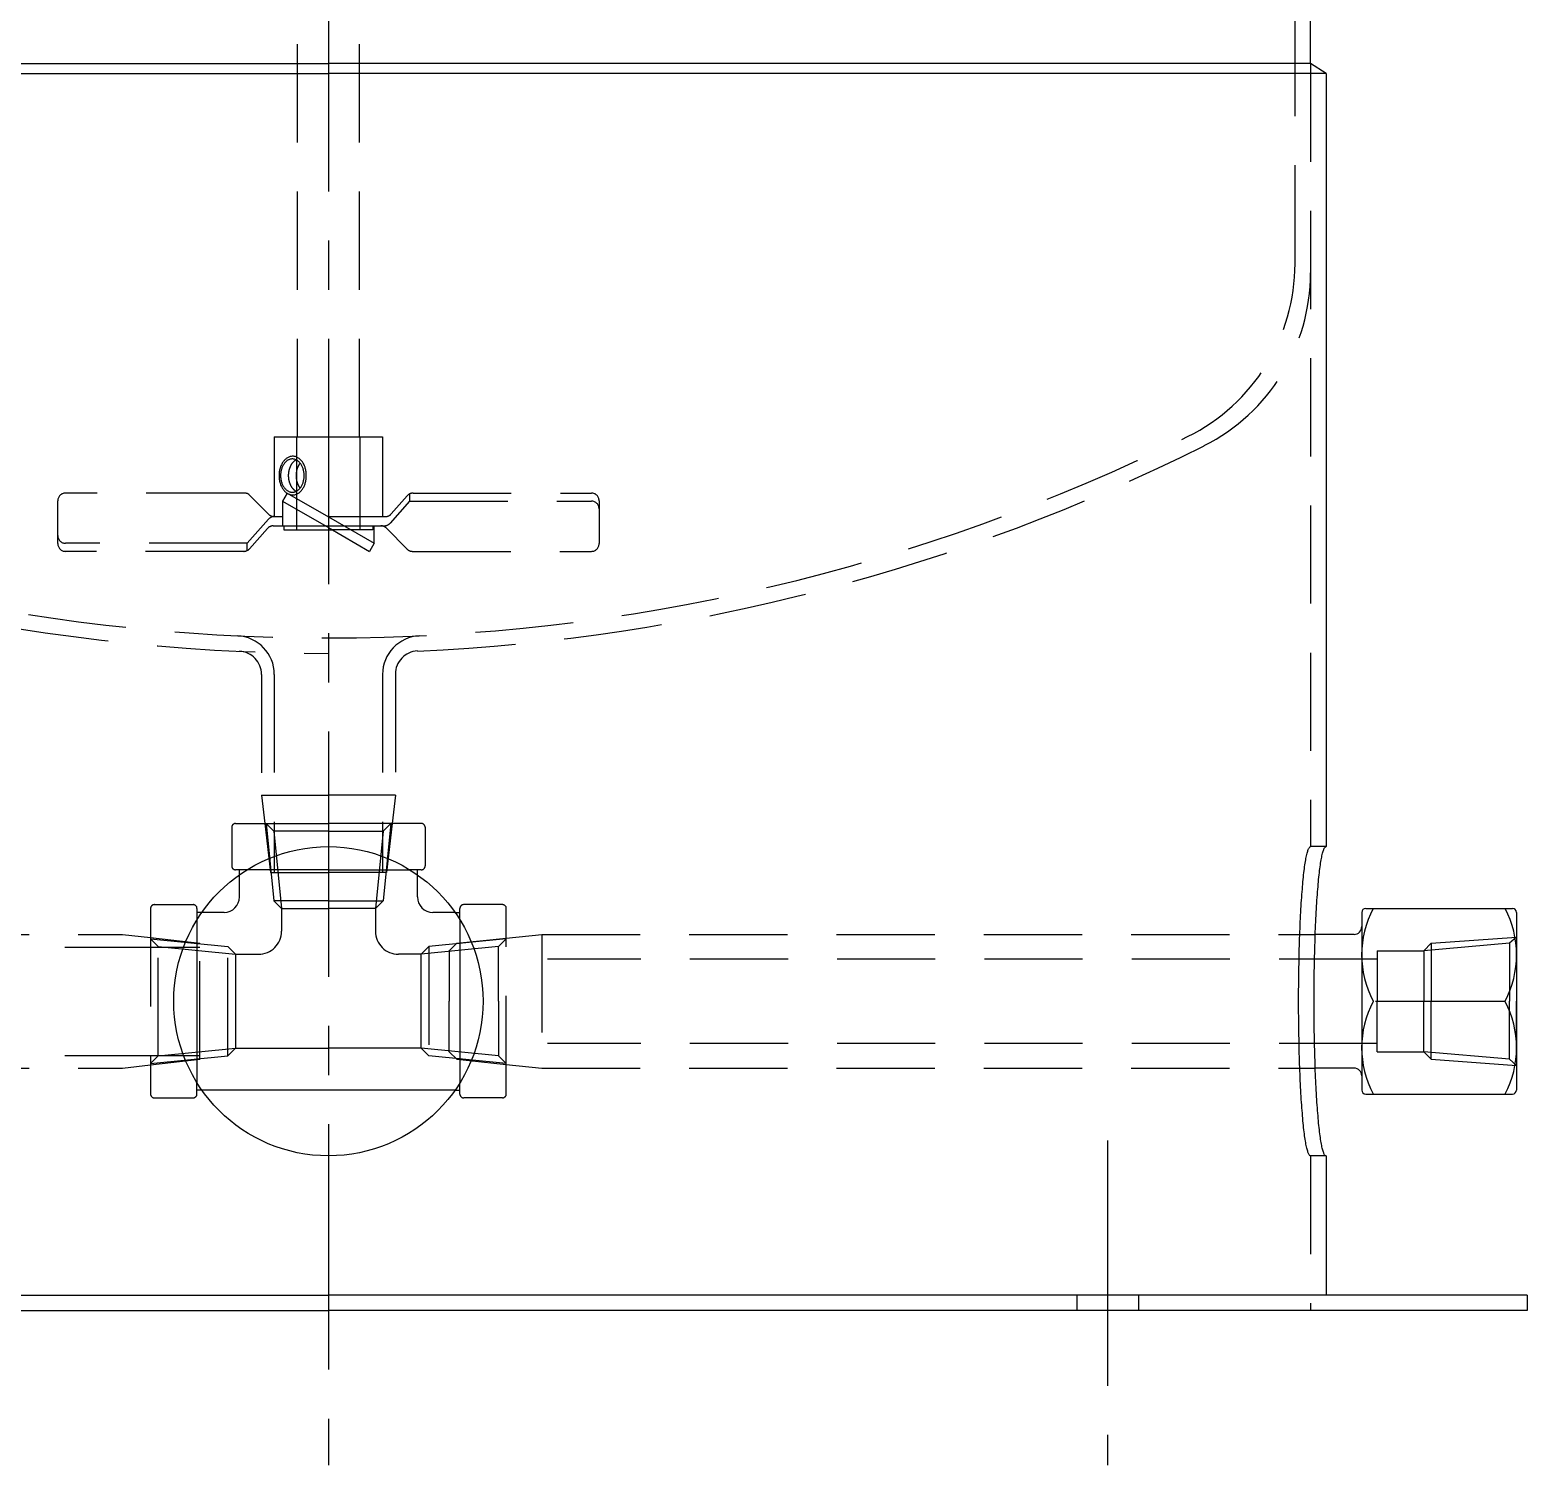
# Model space of a CAD drawing. Extents: x -205 to 734, y -924 to 175.
# Drawn here: x -38.6 to 155, y -888 to -702.3 of the extents above; entities that cross this region are included whole.
import ezdxf

# ---------------------------------------------------------------- set-up
doc = ezdxf.new("R2010")
doc.units = 0
doc.linetypes.add('CENTER', pattern=[50.8, 31.75, -6.35, 6.35, -6.35])
doc.linetypes.add('DASHED', pattern=[19.05, 12.7, -6.35])
doc.layers.get('0').update_dxf_attribs({"linetype": 'CONTINUOUS'})
doc.layers.add('CENTER', color=1, linetype='CENTER')

msp = doc.modelspace()

# ---------------------------------------------------------------- linework, layer by layer
at = {"color": 3, "linetype": 'DASHED'}
for p, q in [((125, -732.56), (125, -530.33)), ((-4, -755), (-4, -679)), ((4, -755), (4, -681.03)), ((127, -706.71), (127, -808)), ((-7, -755), (-7, -765.3)), ((-7, -755), (0, -755)), ((-4.1, -767), (-4.1, -755)), ((0, -755), (7, -755)), ((4.1, -767), (4.1, -755)), ((7, -755), (7, -765.3)), ((-10.87, -762.26), (-34, -762.26)), ((-7.75, -765), (-10.16, -762.56)), ((-5.33, -762.26), (-5.93, -763.3)), ((-5.33, -762.26), (0, -765.34)), ((10.2, -762.6), (8.12, -764.96)), ((10.5, -762.36), (10.5, -763.3)), ((10.95, -762.26), (34, -762.26)), ((-35, -768.8), (-35, -763.26)), ((-5.93, -763.3), (-5.93, -766.5)), ((-5.93, -763.3), (0, -766.72)), ((10.5, -763.3), (7.98, -766.16)), ((10.5, -763.3), (34, -763.3)), ((35, -763.26), (35, -768.8)), ((-10.5, -768.76), (-7.75, -765.64)), ((-7.14, -766.5), (-0.39, -766.5)), ((-7.04, -765.3), (-5.93, -765.3)), ((-5.75, -766.5), (-5.75, -767)), ((-0.39, -766.5), (0, -766.5)), ((0, -765.3), (7.37, -765.3)), ((0, -765.34), (5.93, -768.76)), ((0, -766.5), (2.01, -766.5)), ((2.01, -766.5), (7.23, -766.5)), ((5.75, -766.5), (5.75, -767)), ((5.93, -768.76), (5.93, -766.5)), ((-10.2, -769.46), (-7.89, -766.84)), ((-5.75, -767), (0, -767)), ((0, -766.72), (5.33, -769.8)), ((0, -767), (0.48, -767)), ((5.75, -767), (0.48, -767)), ((7.49, -766.8), (10.16, -769.5)), ((-10.5, -768.76), (-34, -768.76)), ((-10.95, -769.8), (-34, -769.8)), ((-10.5, -769.7), (-10.5, -768.76)), ((5.93, -768.76), (5.33, -769.8)), ((10.87, -769.8), (34, -769.8)), ((-8.65, -785.73), (-8.65, -801.35)), ((-7, -785.72), (-7, -805)), ((7, -785.72), (7, -805)), ((8.65, -785.68), (8.65, -801.35)), ((-8.65, -801.35), (-8.23, -805)), ((-8.65, -801.35), (0, -801.35)), ((8.65, -801.35), (0, -801.35)), ((8.65, -801.35), (8.23, -805)), ((-12, -805), (0, -805)), ((-8.23, -805), (-7.5, -811.35)), ((-8.07, -805), (-7.07, -806)), ((-8.07, -805), (-7.07, -815)), ((-7, -805), (-7, -811.35)), ((12, -805), (0, -805)), ((7, -805), (7, -811.35)), ((8.07, -805), (7.07, -815)), ((8.07, -805), (7.07, -806)), ((8.23, -805), (7.5, -811.35)), ((-12.5, -805.5), (-12.5, -810.5)), ((0, -806), (-7.07, -806)), ((-7.07, -806), (-6.07, -816)), ((0, -806), (7.07, -806)), ((7.07, -806), (6.07, -816)), ((12.5, -805.5), (12.5, -810.5)), ((129, -808), (127, -808)), ((-10.54, -811), (-12, -811)), ((-11.5, -811.64), (-11.5, -811)), ((12, -811), (10.54, -811)), ((11.5, -811.64), (11.5, -811)), ((-7.5, -811.35), (0, -811.35)), ((7.5, -811.35), (0, -811.35)), ((-7.07, -815), (-6.07, -816)), ((0, -815), (-7.07, -815)), ((0, -815), (7.07, -815)), ((7.07, -815), (6.07, -816)), ((-23, -816), (-23, -840)), ((-22.5, -815.5), (-17.5, -815.5)), ((-17, -816), (-17, -817.46)), ((-16.36, -816.5), (-17, -816.5)), ((-6.07, -816), (-6.07, -818.93)), ((-6.07, -816), (0, -816)), ((6.07, -816), (0, -816)), ((6.07, -816), (6.07, -818.93)), ((16.36, -816.5), (17, -816.5)), ((17, -817.46), (17, -816)), ((22.5, -815.5), (17.5, -815.5)), ((23, -840), (23, -816)), ((-127.61, -819.35), (-26.65, -819.35)), ((-26.65, -819.35), (-23, -819.77)), ((-23, -819.77), (-16.65, -820.5)), ((-23, -819.93), (-13, -820.93)), ((-23, -819.93), (-22, -820.93)), ((-16.65, -835.5), (-16.65, -820.5)), ((23, -819.93), (13, -820.93)), ((16.6, -820.5), (15.61, -821.47)), ((16.6, -820.5), (23, -819.83)), ((23, -819.93), (22, -820.93)), ((23, -819.83), (27.61, -819.35)), ((27.61, -819.35), (27.61, -836.65)), ((27.61, -819.35), (127.61, -819.35)), ((152.75, -820.5), (141.63, -821.47)), ((142.62, -820.5), (141.63, -821.47)), ((142.62, -820.5), (153.63, -819.7)), ((142.62, -820.5), (142.62, -828)), ((153.63, -819.7), (152.75, -820.5)), ((152.75, -820.5), (152.75, -828)), ((-148.37, -821), (-23, -821)), ((-23, -821), (-16.65, -821)), ((-22, -820.93), (-12, -821.93)), ((-22, -835.07), (-22, -820.93)), ((-13, -820.93), (-12, -821.93)), ((-13, -835.07), (-13, -820.93)), ((-12, -821.93), (-9.07, -821.93)), ((-12, -821.93), (-12, -834.07)), ((12, -821.93), (9.07, -821.93)), ((13, -820.93), (12, -821.93)), ((22, -820.93), (12, -821.93)), ((12, -834.07), (12, -821.93)), ((13, -820.93), (13, -835.07)), ((15.61, -821.47), (15.61, -828)), ((22, -828), (22, -820.93)), ((135.63, -822.55), (28.32, -822.55)), ((135.63, -821.47), (141.63, -821.47)), ((135.63, -821.47), (135.63, -828)), ((141.63, -821.47), (141.63, -828)), ((15.61, -834.53), (15.61, -828)), ((22, -828), (22, -835.07)), ((135.63, -834.53), (135.63, -828)), ((141.63, -834.53), (141.63, -828)), ((142.62, -835.5), (142.62, -828)), ((152.75, -835.5), (152.75, -828)), ((-22, -835.07), (-12, -834.07)), ((-13, -835.07), (-12, -834.07)), ((-12, -834.07), (0, -834.07)), ((12, -834.07), (0, -834.07)), ((13, -835.07), (12, -834.07)), ((22, -835.07), (12, -834.07)), ((135.63, -833.45), (28.32, -833.45)), ((-148.37, -835), (-23, -835)), ((-26.65, -836.65), (-23, -836.23)), ((-23, -835), (-16.65, -835)), ((-23, -836.07), (-13, -835.07)), ((-23, -836.07), (-22, -835.07)), ((-23, -836.23), (-16.65, -835.5)), ((23, -836.07), (13, -835.07)), ((16.6, -835.5), (15.61, -834.53)), ((16.6, -835.5), (23, -836.17)), ((23, -836.07), (22, -835.07)), ((23, -836.17), (27.61, -836.65)), ((135.63, -834.53), (141.63, -834.53)), ((152.75, -835.5), (141.63, -834.53)), ((142.62, -835.5), (141.63, -834.53)), ((142.62, -835.5), (153.63, -836.3)), ((153.63, -836.3), (152.75, -835.5)), ((-127.61, -836.65), (-26.65, -836.65)), ((27.61, -836.65), (127.61, -836.65)), ((-17, -840), (-17, -838.54)), ((-16.36, -839.5), (-17, -839.5)), ((16.36, -839.5), (17, -839.5)), ((17, -840), (17, -838.54)), ((-22.5, -840.5), (-17.5, -840.5)), ((22.5, -840.5), (17.5, -840.5)), ((129, -848), (127, -848)), ((127, -848), (127, -868)), ((96.76, -866), (96.76, -868)), ((104.76, -866), (104.76, -868))]:
    msp.add_line(p, q, dxfattribs=at)
at = {"color": 7, "linetype": 'CONTINUOUS'}
for p, q in [((127, -706.71), (127, -529.09)), ((-129, -708), (0, -708)), ((-127, -706.71), (0, -706.71)), ((127, -706.71), (0, -706.71)), ((129, -708), (0, -708)), ((129, -708), (127, -706.71)), ((129, -708), (129, -808)), ((127, -729.17), (127, -733.79)), ((0, -811), (-10.54, -811)), ((0, -811), (10.54, -811)), ((-11.5, -814.5), (-11.5, -811.64)), ((11.5, -814.5), (11.5, -811.64)), ((-13.5, -816.5), (-16.36, -816.5)), ((16.36, -816.5), (13.5, -816.5)), ((133.63, -816.5), (133.63, -839.5)), ((134.13, -816), (153.13, -816)), ((153.63, -816.5), (153.63, -839.5)), ((-17, -817.46), (-17, -838.54)), ((17, -817.46), (17, -838.54)), ((132.63, -819.35), (127.61, -819.35)), ((135.38, -828), (152.17, -828)), ((153.63, -834.53), (153.63, -828)), ((132.63, -836.65), (127.61, -836.65)), ((0, -839.5), (-16.36, -839.5)), ((16.36, -839.5), (0, -839.5)), ((134.13, -840), (153.13, -840)), ((129, -848), (129, -866)), ((-155, -866), (0, -866)), ((155, -866), (0, -866)), ((155, -866), (155, -868)), ((-155, -868), (0, -868)), ((155, -868), (0, -868))]:
    msp.add_line(p, q, dxfattribs=at)
at = {"color": 3, "linetype": 'DASHED'}
for points in [[(-4.62, -762.5, 0), (-4.54, -762.5, 0), (-4.45, -762.49, 0), (-4.36, -762.47, 0), (-4.28, -762.45, 0), (-4.19, -762.42, 0), (-4.11, -762.39, 0), (-4.03, -762.35, 0), (-3.95, -762.31, 0), (-3.87, -762.26, 0), (-3.79, -762.21, 0), (-3.71, -762.14, 0), (-3.64, -762.08, 0), (-3.57, -762.01, 0), (-3.5, -761.93, 0), (-3.44, -761.85, 0), (-3.37, -761.77, 0), (-3.31, -761.68, 0), (-3.26, -761.59, 0), (-3.2, -761.49, 0), (-3.15, -761.39, 0), (-3.11, -761.28, 0), (-3.06, -761.18, 0), (-3.03, -761.07, 0), (-2.99, -760.96, 0), (-2.96, -760.84, 0), (-2.93, -760.73, 0), (-2.91, -760.61, 0), (-2.89, -760.49, 0), (-2.87, -760.37, 0), (-2.86, -760.25, 0), (-2.86, -760.12, 0), (-2.86, -760, 0), (-2.86, -759.88, 0), (-2.86, -759.75, 0), (-2.87, -759.63, 0), (-2.89, -759.51, 0), (-2.91, -759.39, 0), (-2.93, -759.27, 0), (-2.96, -759.16, 0), (-2.99, -759.04, 0), (-3.03, -758.93, 0), (-3.06, -758.82, 0), (-3.11, -758.72, 0), (-3.15, -758.61, 0), (-3.2, -758.51, 0), (-3.26, -758.41, 0), (-3.31, -758.32, 0), (-3.37, -758.23, 0), (-3.44, -758.15, 0), (-3.5, -758.07, 0), (-3.57, -757.99, 0), (-3.64, -757.92, 0), (-3.71, -757.86, 0), (-3.79, -757.79, 0), (-3.87, -757.74, 0), (-3.95, -757.69, 0), (-4.03, -757.65, 0), (-4.11, -757.61, 0), (-4.19, -757.58, 0), (-4.28, -757.55, 0), (-4.36, -757.53, 0), (-4.45, -757.51, 0), (-4.54, -757.5, 0), (-4.62, -757.5, 0), (-4.71, -757.5, 0), (-4.8, -757.51, 0), (-4.88, -757.53, 0), (-4.97, -757.55, 0), (-5.05, -757.58, 0), (-5.14, -757.61, 0), (-5.22, -757.65, 0), (-5.3, -757.69, 0), (-5.38, -757.74, 0), (-5.46, -757.79, 0), (-5.53, -757.86, 0), (-5.61, -757.92, 0), (-5.68, -757.99, 0), (-5.74, -758.07, 0), (-5.81, -758.15, 0), (-5.87, -758.23, 0), (-5.93, -758.32, 0), (-5.99, -758.41, 0), (-6.04, -758.51, 0), (-6.09, -758.61, 0), (-6.14, -758.72, 0), (-6.18, -758.82, 0), (-6.22, -758.93, 0), (-6.26, -759.04, 0), (-6.29, -759.16, 0), (-6.31, -759.27, 0), (-6.34, -759.39, 0), (-6.36, -759.51, 0), (-6.37, -759.63, 0), (-6.38, -759.75, 0), (-6.39, -759.88, 0), (-6.39, -760, 0), (-6.39, -760.12, 0), (-6.38, -760.25, 0), (-6.37, -760.37, 0), (-6.36, -760.49, 0), (-6.34, -760.61, 0), (-6.31, -760.73, 0), (-6.29, -760.84, 0), (-6.26, -760.96, 0), (-6.22, -761.07, 0), (-6.18, -761.18, 0), (-6.14, -761.28, 0), (-6.09, -761.39, 0), (-6.04, -761.49, 0), (-5.99, -761.59, 0), (-5.93, -761.68, 0), (-5.87, -761.77, 0), (-5.81, -761.85, 0), (-5.74, -761.93, 0), (-5.68, -762.01, 0), (-5.61, -762.08, 0), (-5.53, -762.14, 0), (-5.46, -762.21, 0), (-5.38, -762.26, 0), (-5.3, -762.31, 0), (-5.22, -762.35, 0), (-5.14, -762.39, 0), (-5.05, -762.42, 0), (-4.97, -762.45, 0), (-4.88, -762.47, 0), (-4.8, -762.49, 0), (-4.71, -762.5, 0), (-4.62, -762.5, 0)], [(-4.67, -762.15, 0), (-4.59, -762.15, 0), (-4.52, -762.14, 0), (-4.45, -762.13, 0), (-4.37, -762.11, 0), (-4.3, -762.09, 0), (-4.23, -762.06, 0), (-4.16, -762.02, 0), (-4.09, -761.99, 0), (-4.02, -761.94, 0), (-3.95, -761.9, 0), (-3.89, -761.84, 0), (-3.82, -761.79, 0), (-3.76, -761.73, 0), (-3.7, -761.66, 0), (-3.65, -761.59, 0), (-3.59, -761.52, 0), (-3.54, -761.44, 0), (-3.49, -761.36, 0), (-3.45, -761.28, 0), (-3.4, -761.19, 0), (-3.36, -761.11, 0), (-3.33, -761.01, 0), (-3.29, -760.92, 0), (-3.26, -760.82, 0), (-3.24, -760.72, 0), (-3.21, -760.62, 0), (-3.19, -760.52, 0), (-3.18, -760.42, 0), (-3.16, -760.32, 0), (-3.16, -760.21, 0), (-3.15, -760.11, 0), (-3.15, -760, 0), (-3.15, -759.89, 0), (-3.16, -759.79, 0), (-3.16, -759.68, 0), (-3.18, -759.58, 0), (-3.19, -759.48, 0), (-3.21, -759.38, 0), (-3.24, -759.28, 0), (-3.26, -759.18, 0), (-3.29, -759.08, 0), (-3.33, -758.99, 0), (-3.36, -758.89, 0), (-3.4, -758.81, 0), (-3.45, -758.72, 0), (-3.49, -758.64, 0), (-3.54, -758.56, 0), (-3.59, -758.48, 0), (-3.65, -758.41, 0), (-3.7, -758.34, 0), (-3.76, -758.27, 0), (-3.82, -758.21, 0), (-3.89, -758.16, 0), (-3.95, -758.1, 0), (-4.02, -758.06, 0), (-4.09, -758.01, 0), (-4.16, -757.98, 0), (-4.23, -757.94, 0), (-4.3, -757.91, 0), (-4.37, -757.89, 0), (-4.45, -757.87, 0), (-4.52, -757.86, 0), (-4.59, -757.85, 0), (-4.67, -757.85, 0), (-4.74, -757.85, 0), (-4.82, -757.86, 0), (-4.89, -757.87, 0), (-4.96, -757.89, 0), (-5.04, -757.91, 0), (-5.11, -757.94, 0), (-5.18, -757.98, 0), (-5.25, -758.01, 0), (-5.32, -758.06, 0), (-5.38, -758.1, 0), (-5.45, -758.16, 0), (-5.51, -758.21, 0), (-5.57, -758.27, 0), (-5.63, -758.34, 0), (-5.69, -758.41, 0), (-5.74, -758.48, 0), (-5.79, -758.56, 0), (-5.84, -758.64, 0), (-5.89, -758.72, 0), (-5.93, -758.81, 0), (-5.97, -758.89, 0), (-6.01, -758.99, 0), (-6.04, -759.08, 0), (-6.07, -759.18, 0), (-6.1, -759.28, 0), (-6.12, -759.38, 0), (-6.14, -759.48, 0), (-6.16, -759.58, 0), (-6.17, -759.68, 0), (-6.18, -759.79, 0), (-6.19, -759.89, 0), (-6.19, -760, 0), (-6.19, -760.11, 0), (-6.18, -760.21, 0), (-6.17, -760.32, 0), (-6.16, -760.42, 0), (-6.14, -760.52, 0), (-6.12, -760.62, 0), (-6.1, -760.72, 0), (-6.07, -760.82, 0), (-6.04, -760.92, 0), (-6.01, -761.01, 0), (-5.97, -761.11, 0), (-5.93, -761.19, 0), (-5.89, -761.28, 0), (-5.84, -761.36, 0), (-5.79, -761.44, 0), (-5.74, -761.52, 0), (-5.69, -761.59, 0), (-5.63, -761.66, 0), (-5.57, -761.73, 0), (-5.51, -761.79, 0), (-5.45, -761.84, 0), (-5.38, -761.9, 0), (-5.32, -761.94, 0), (-5.25, -761.99, 0), (-5.18, -762.02, 0), (-5.11, -762.06, 0), (-5.04, -762.09, 0), (-4.96, -762.11, 0), (-4.89, -762.13, 0), (-4.82, -762.14, 0), (-4.74, -762.15, 0), (-4.67, -762.15, 0)], [(-4.17, -757.97, 0), (-4.2, -757.98, 0), (-4.22, -758, 0), (-4.25, -758.01, 0), (-4.28, -758.03, 0), (-4.3, -758.05, 0), (-4.33, -758.07, 0), (-4.36, -758.08, 0), (-4.38, -758.1, 0), (-4.41, -758.12, 0), (-4.43, -758.14, 0), (-4.46, -758.16, 0), (-4.48, -758.19, 0), (-4.51, -758.21, 0), (-4.53, -758.23, 0), (-4.56, -758.26, 0), (-4.58, -758.28, 0), (-4.6, -758.31, 0), (-4.63, -758.33, 0), (-4.65, -758.36, 0), (-4.67, -758.38, 0), (-4.69, -758.41, 0), (-4.72, -758.44, 0), (-4.74, -758.47, 0), (-4.76, -758.5, 0), (-4.78, -758.53, 0), (-4.8, -758.56, 0), (-4.82, -758.59, 0), (-4.84, -758.62, 0), (-4.85, -758.65, 0), (-4.87, -758.69, 0), (-4.89, -758.72, 0), (-4.91, -758.75, 0), (-4.92, -758.79, 0), (-4.94, -758.82, 0), (-4.96, -758.86, 0), (-4.97, -758.89, 0), (-4.99, -758.93, 0), (-5, -758.97, 0), (-5.01, -759, 0), (-5.03, -759.04, 0), (-5.04, -759.08, 0), (-5.05, -759.11, 0), (-5.07, -759.15, 0), (-5.08, -759.19, 0), (-5.09, -759.23, 0), (-5.1, -759.27, 0), (-5.11, -759.31, 0), (-5.12, -759.35, 0), (-5.13, -759.39, 0), (-5.13, -759.43, 0), (-5.14, -759.47, 0), (-5.15, -759.51, 0), (-5.15, -759.55, 0), (-5.16, -759.59, 0), (-5.17, -759.63, 0), (-5.17, -759.67, 0), (-5.17, -759.71, 0), (-5.18, -759.75, 0), (-5.18, -759.79, 0), (-5.18, -759.83, 0), (-5.19, -759.88, 0), (-5.19, -759.92, 0), (-5.19, -759.96, 0), (-5.19, -760, 0), (-5.19, -760.04, 0), (-5.19, -760.08, 0), (-5.19, -760.12, 0), (-5.18, -760.17, 0), (-5.18, -760.21, 0), (-5.18, -760.25, 0), (-5.17, -760.29, 0), (-5.17, -760.33, 0), (-5.17, -760.37, 0), (-5.16, -760.41, 0), (-5.15, -760.45, 0), (-5.15, -760.49, 0), (-5.14, -760.53, 0), (-5.13, -760.57, 0), (-5.13, -760.61, 0), (-5.12, -760.65, 0), (-5.11, -760.69, 0), (-5.1, -760.73, 0), (-5.09, -760.77, 0), (-5.08, -760.81, 0), (-5.07, -760.85, 0), (-5.05, -760.89, 0), (-5.04, -760.92, 0), (-5.03, -760.96, 0), (-5.01, -761, 0), (-5, -761.03, 0), (-4.99, -761.07, 0), (-4.97, -761.11, 0), (-4.96, -761.14, 0), (-4.94, -761.18, 0), (-4.92, -761.21, 0), (-4.91, -761.25, 0), (-4.89, -761.28, 0), (-4.87, -761.31, 0), (-4.85, -761.35, 0), (-4.84, -761.38, 0), (-4.82, -761.41, 0), (-4.8, -761.44, 0), (-4.78, -761.47, 0), (-4.76, -761.5, 0), (-4.74, -761.53, 0), (-4.72, -761.56, 0), (-4.69, -761.59, 0), (-4.67, -761.62, 0), (-4.65, -761.64, 0), (-4.63, -761.67, 0), (-4.6, -761.69, 0), (-4.58, -761.72, 0), (-4.56, -761.74, 0), (-4.53, -761.77, 0), (-4.51, -761.79, 0), (-4.48, -761.81, 0), (-4.46, -761.84, 0), (-4.43, -761.86, 0), (-4.41, -761.88, 0), (-4.38, -761.9, 0), (-4.36, -761.92, 0), (-4.33, -761.93, 0), (-4.3, -761.95, 0), (-4.28, -761.97, 0), (-4.25, -761.99, 0), (-4.22, -762, 0), (-4.2, -762.02, 0), (-4.17, -762.03, 0)], [(-3.67, -758.38, 0), (-3.68, -758.4, 0), (-3.7, -758.42, 0), (-3.71, -758.44, 0), (-3.73, -758.46, 0), (-3.74, -758.48, 0), (-3.76, -758.5, 0), (-3.77, -758.52, 0), (-3.78, -758.54, 0), (-3.8, -758.56, 0), (-3.81, -758.58, 0), (-3.82, -758.61, 0), (-3.84, -758.63, 0), (-3.85, -758.65, 0), (-3.86, -758.67, 0), (-3.88, -758.69, 0), (-3.89, -758.72, 0), (-3.9, -758.74, 0), (-3.91, -758.76, 0), (-3.92, -758.79, 0), (-3.93, -758.81, 0), (-3.95, -758.83, 0), (-3.96, -758.86, 0), (-3.97, -758.88, 0), (-3.98, -758.91, 0), (-3.99, -758.93, 0), (-4, -758.96, 0), (-4.01, -758.98, 0), (-4.02, -759.01, 0), (-4.03, -759.03, 0), (-4.04, -759.06, 0), (-4.04, -759.09, 0), (-4.05, -759.11, 0), (-4.06, -759.14, 0), (-4.07, -759.16, 0), (-4.08, -759.19, 0), (-4.08, -759.22, 0), (-4.09, -759.24, 0), (-4.1, -759.27, 0), (-4.1, -759.3, 0), (-4.11, -759.32, 0), (-4.12, -759.35, 0), (-4.12, -759.38, 0), (-4.13, -759.41, 0), (-4.13, -759.43, 0), (-4.14, -759.46, 0), (-4.15, -759.49, 0), (-4.15, -759.52, 0), (-4.15, -759.54, 0), (-4.16, -759.57, 0), (-4.16, -759.6, 0), (-4.17, -759.63, 0), (-4.17, -759.66, 0), (-4.17, -759.69, 0), (-4.18, -759.71, 0), (-4.18, -759.74, 0), (-4.18, -759.77, 0), (-4.18, -759.8, 0), (-4.18, -759.83, 0), (-4.19, -759.86, 0), (-4.19, -759.88, 0), (-4.19, -759.91, 0), (-4.19, -759.94, 0), (-4.19, -759.97, 0), (-4.19, -760, 0), (-4.19, -760.03, 0), (-4.19, -760.06, 0), (-4.19, -760.09, 0), (-4.19, -760.12, 0), (-4.19, -760.14, 0), (-4.18, -760.17, 0), (-4.18, -760.2, 0), (-4.18, -760.23, 0), (-4.18, -760.26, 0), (-4.18, -760.29, 0), (-4.17, -760.31, 0), (-4.17, -760.34, 0), (-4.17, -760.37, 0), (-4.16, -760.4, 0), (-4.16, -760.43, 0), (-4.15, -760.46, 0), (-4.15, -760.48, 0), (-4.15, -760.51, 0), (-4.14, -760.54, 0), (-4.13, -760.57, 0), (-4.13, -760.59, 0), (-4.12, -760.62, 0), (-4.12, -760.65, 0), (-4.11, -760.68, 0), (-4.1, -760.7, 0), (-4.1, -760.73, 0), (-4.09, -760.76, 0), (-4.08, -760.78, 0), (-4.08, -760.81, 0), (-4.07, -760.84, 0), (-4.06, -760.86, 0), (-4.05, -760.89, 0), (-4.04, -760.91, 0), (-4.04, -760.94, 0), (-4.03, -760.97, 0), (-4.02, -760.99, 0), (-4.01, -761.02, 0), (-4, -761.04, 0), (-3.99, -761.07, 0), (-3.98, -761.09, 0), (-3.97, -761.12, 0), (-3.96, -761.14, 0), (-3.95, -761.17, 0), (-3.93, -761.19, 0), (-3.92, -761.21, 0), (-3.91, -761.24, 0), (-3.9, -761.26, 0), (-3.89, -761.28, 0), (-3.88, -761.31, 0), (-3.86, -761.33, 0), (-3.85, -761.35, 0), (-3.84, -761.37, 0), (-3.82, -761.39, 0), (-3.81, -761.42, 0), (-3.8, -761.44, 0), (-3.78, -761.46, 0), (-3.77, -761.48, 0), (-3.76, -761.5, 0), (-3.74, -761.52, 0), (-3.73, -761.54, 0), (-3.71, -761.56, 0), (-3.7, -761.58, 0), (-3.68, -761.6, 0), (-3.67, -761.62, 0)], [(127, -848, 0), (126.96, -847.99, 0), (126.92, -847.98, 0), (126.89, -847.95, 0), (126.85, -847.9, 0), (126.81, -847.85, 0), (126.77, -847.78, 0), (126.74, -847.71, 0), (126.7, -847.62, 0), (126.66, -847.51, 0), (126.63, -847.4, 0), (126.59, -847.28, 0), (126.55, -847.14, 0), (126.52, -846.99, 0), (126.48, -846.83, 0), (126.45, -846.66, 0), (126.41, -846.48, 0), (126.38, -846.28, 0), (126.34, -846.08, 0), (126.31, -845.86, 0), (126.27, -845.64, 0), (126.24, -845.4, 0), (126.21, -845.15, 0), (126.18, -844.9, 0), (126.14, -844.63, 0), (126.11, -844.35, 0), (126.08, -844.06, 0), (126.05, -843.77, 0), (126.02, -843.46, 0), (125.99, -843.14, 0), (125.97, -842.82, 0), (125.94, -842.49, 0), (125.91, -842.14, 0), (125.88, -841.79, 0), (125.86, -841.43, 0), (125.83, -841.06, 0), (125.81, -840.69, 0), (125.79, -840.3, 0), (125.76, -839.91, 0), (125.74, -839.52, 0), (125.72, -839.11, 0), (125.7, -838.7, 0), (125.68, -838.28, 0), (125.66, -837.86, 0), (125.64, -837.43, 0), (125.62, -836.99, 0), (125.61, -836.55, 0), (125.59, -836.11, 0), (125.58, -835.65, 0), (125.56, -835.2, 0), (125.55, -834.74, 0), (125.54, -834.27, 0), (125.53, -833.81, 0), (125.52, -833.33, 0), (125.51, -832.86, 0), (125.5, -832.38, 0), (125.49, -831.9, 0), (125.48, -831.42, 0), (125.48, -830.93, 0), (125.47, -830.45, 0), (125.47, -829.96, 0), (125.46, -829.47, 0), (125.46, -828.98, 0), (125.46, -828.49, 0), (125.46, -828, 0), (125.46, -827.51, 0), (125.46, -827.02, 0), (125.46, -826.53, 0), (125.47, -826.04, 0), (125.47, -825.55, 0), (125.48, -825.07, 0), (125.48, -824.58, 0), (125.49, -824.1, 0), (125.5, -823.62, 0), (125.51, -823.14, 0), (125.52, -822.67, 0), (125.53, -822.19, 0), (125.54, -821.73, 0), (125.55, -821.26, 0), (125.56, -820.8, 0), (125.58, -820.35, 0), (125.59, -819.89, 0), (125.61, -819.45, 0), (125.62, -819.01, 0), (125.64, -818.57, 0), (125.66, -818.14, 0), (125.68, -817.72, 0), (125.7, -817.3, 0), (125.72, -816.89, 0), (125.74, -816.48, 0), (125.76, -816.09, 0), (125.79, -815.7, 0), (125.81, -815.31, 0), (125.83, -814.94, 0), (125.86, -814.57, 0), (125.88, -814.21, 0), (125.91, -813.86, 0), (125.94, -813.51, 0), (125.97, -813.18, 0), (125.99, -812.86, 0), (126.02, -812.54, 0), (126.05, -812.23, 0), (126.08, -811.94, 0), (126.11, -811.65, 0), (126.14, -811.37, 0), (126.18, -811.1, 0), (126.21, -810.85, 0), (126.24, -810.6, 0), (126.27, -810.36, 0), (126.31, -810.14, 0), (126.34, -809.92, 0), (126.38, -809.72, 0), (126.41, -809.52, 0), (126.45, -809.34, 0), (126.48, -809.17, 0), (126.52, -809.01, 0), (126.55, -808.86, 0), (126.59, -808.72, 0), (126.63, -808.6, 0), (126.66, -808.49, 0), (126.7, -808.38, 0), (126.74, -808.29, 0), (126.77, -808.22, 0), (126.81, -808.15, 0), (126.85, -808.1, 0), (126.89, -808.05, 0), (126.92, -808.02, 0), (126.96, -808.01, 0), (127, -808, 0)]]:
    msp.add_polyline3d(points, dxfattribs=at)
at = {"color": 7, "linetype": 'CONTINUOUS'}
msp.add_polyline3d([(129, -848, 0), (128.96, -847.99, 0), (128.92, -847.98, 0), (128.89, -847.95, 0), (128.85, -847.9, 0), (128.81, -847.85, 0), (128.77, -847.78, 0), (128.74, -847.71, 0), (128.7, -847.62, 0), (128.66, -847.51, 0), (128.63, -847.4, 0), (128.59, -847.28, 0), (128.55, -847.14, 0), (128.52, -846.99, 0), (128.48, -846.83, 0), (128.45, -846.66, 0), (128.41, -846.48, 0), (128.38, -846.28, 0), (128.34, -846.08, 0), (128.31, -845.86, 0), (128.27, -845.64, 0), (128.24, -845.4, 0), (128.21, -845.15, 0), (128.18, -844.9, 0), (128.14, -844.63, 0), (128.11, -844.35, 0), (128.08, -844.06, 0), (128.05, -843.77, 0), (128.02, -843.46, 0), (127.99, -843.14, 0), (127.97, -842.82, 0), (127.94, -842.49, 0), (127.91, -842.14, 0), (127.88, -841.79, 0), (127.86, -841.43, 0), (127.83, -841.06, 0), (127.81, -840.69, 0), (127.79, -840.3, 0), (127.76, -839.91, 0), (127.74, -839.52, 0), (127.72, -839.11, 0), (127.7, -838.7, 0), (127.68, -838.28, 0), (127.66, -837.86, 0), (127.64, -837.43, 0), (127.62, -836.99, 0), (127.61, -836.55, 0), (127.59, -836.11, 0), (127.58, -835.65, 0), (127.56, -835.2, 0), (127.55, -834.74, 0), (127.54, -834.27, 0), (127.53, -833.81, 0), (127.52, -833.33, 0), (127.51, -832.86, 0), (127.5, -832.38, 0), (127.49, -831.9, 0), (127.48, -831.42, 0), (127.48, -830.93, 0), (127.47, -830.45, 0), (127.47, -829.96, 0), (127.46, -829.47, 0), (127.46, -828.98, 0), (127.46, -828.49, 0), (127.46, -828, 0), (127.46, -827.51, 0), (127.46, -827.02, 0), (127.46, -826.53, 0), (127.47, -826.04, 0), (127.47, -825.55, 0), (127.48, -825.07, 0), (127.48, -824.58, 0), (127.49, -824.1, 0), (127.5, -823.62, 0), (127.51, -823.14, 0), (127.52, -822.67, 0), (127.53, -822.19, 0), (127.54, -821.73, 0), (127.55, -821.26, 0), (127.56, -820.8, 0), (127.58, -820.35, 0), (127.59, -819.89, 0), (127.61, -819.45, 0), (127.62, -819.01, 0), (127.64, -818.57, 0), (127.66, -818.14, 0), (127.68, -817.72, 0), (127.7, -817.3, 0), (127.72, -816.89, 0), (127.74, -816.48, 0), (127.76, -816.09, 0), (127.79, -815.7, 0), (127.81, -815.31, 0), (127.83, -814.94, 0), (127.86, -814.57, 0), (127.88, -814.21, 0), (127.91, -813.86, 0), (127.94, -813.51, 0), (127.97, -813.18, 0), (127.99, -812.86, 0), (128.02, -812.54, 0), (128.05, -812.23, 0), (128.08, -811.94, 0), (128.11, -811.65, 0), (128.14, -811.37, 0), (128.18, -811.1, 0), (128.21, -810.85, 0), (128.24, -810.6, 0), (128.27, -810.36, 0), (128.31, -810.14, 0), (128.34, -809.92, 0), (128.38, -809.72, 0), (128.41, -809.52, 0), (128.45, -809.34, 0), (128.48, -809.17, 0), (128.52, -809.01, 0), (128.55, -808.86, 0), (128.59, -808.72, 0), (128.63, -808.6, 0), (128.66, -808.49, 0), (128.7, -808.38, 0), (128.74, -808.29, 0), (128.77, -808.22, 0), (128.81, -808.15, 0), (128.85, -808.1, 0), (128.89, -808.05, 0), (128.92, -808.02, 0), (128.96, -808.01, 0), (129, -808, 0)], dxfattribs=at)
msp.add_circle((0, -828), 20, dxfattribs=at)
at = {"color": 3, "linetype": 'DASHED'}
for centre, radius, start, end in [((100, -732.56), 25, 296.3878, 0), ((102, -733.79), 25, 296.7013, 0), ((0, -531), 250, 243.6122, 270), ((0, -531), 250, 270, 296.3878), ((0, -531), 252, 243.2987, 270), ((0.41, -532.11), 250.83, 272.5377, 296.731), ((-34, -763.26), 1, 90, 180), ((-10.87, -763.26), 1, 44.6278, 90), ((10.95, -763.26), 1, 90, 138.6246), ((34, -763.26), 1, 0, 90), ((34, -764.3), 1, 0, 90), ((-7.14, -767.5), 1, 90, 138.6246), ((-7.04, -764.3), 1, 224.6278, 270), ((-7, -766.3), 1, 90, 138.6246), ((6.78, -767.5), 1, 44.6278, 90), ((7.23, -765.5), 1, 270, 318.6246), ((7.37, -764.3), 1, 270, 318.6246), ((-34, -767.76), 1, 180, 270), ((-34, -768.8), 1, 180, 270), ((-10.95, -768.8), 1, 270, 318.6246), ((10.87, -768.8), 1, 224.6278, 270), ((34, -768.8), 1, 270, 0), ((-12, -785.72), 5, 0, 87.3027), ((12, -785.72), 5, 92.6973, 180), ((-11.65, -785.73), 3, 0, 87.3815), ((11.65, -785.68), 3, 92.5377, 180), ((-12, -805.5), 0.5, 90, 180), ((12, -805.5), 0.5, 0, 90), ((-12, -810.5), 0.5, 180, 270), ((12, -810.5), 0.5, 270, 0), ((-22.5, -816), 0.5, 90, 180), ((-17.5, -816), 0.5, 0, 90), ((17.5, -816), 0.5, 90, 180), ((22.5, -816), 0.5, 0, 90), ((-9.07, -818.93), 3, 270, 0), ((9.07, -818.93), 3, 180, 270), ((-22.5, -840), 0.5, 180, 270), ((-17.5, -840), 0.5, 270, 0), ((17.5, -840), 0.5, 180, 270), ((22.5, -840), 0.5, 270, 0)]:
    msp.add_arc(centre, radius, start, end, dxfattribs=at)
at = {"color": 7, "linetype": 'CONTINUOUS'}
for centre, radius, start, end in [((-13.5, -814.5), 2, 270, 0), ((13.5, -814.5), 2, 180, 270), ((146.44, -821.99), 12.83, 152.2221, 207.7779), ((134.13, -816.5), 0.5, 90, 180), ((140.81, -821.99), 12.83, 332.2221, 27.7779), ((153.13, -816.5), 0.5, 0, 90), ((132.63, -818.35), 1, 270, 0), ((146.44, -834.02), 12.83, 152.1914, 207.7471), ((140.81, -834.02), 12.83, 332.2529, 27.8086), ((132.63, -837.65), 1, 0, 90), ((134.13, -839.5), 0.5, 180, 270), ((153.13, -839.5), 0.5, 270, 0)]:
    msp.add_arc(centre, radius, start, end, dxfattribs=at)
at = {"layer": 'CENTER', "color": 1, "linetype": 'CENTER'}
for p, q in [((0, -183.5), (0, -888)), ((100.76, -846), (100.76, -888))]:
    msp.add_line(p, q, dxfattribs=at)

doc.saveas('drawing.dxf')
